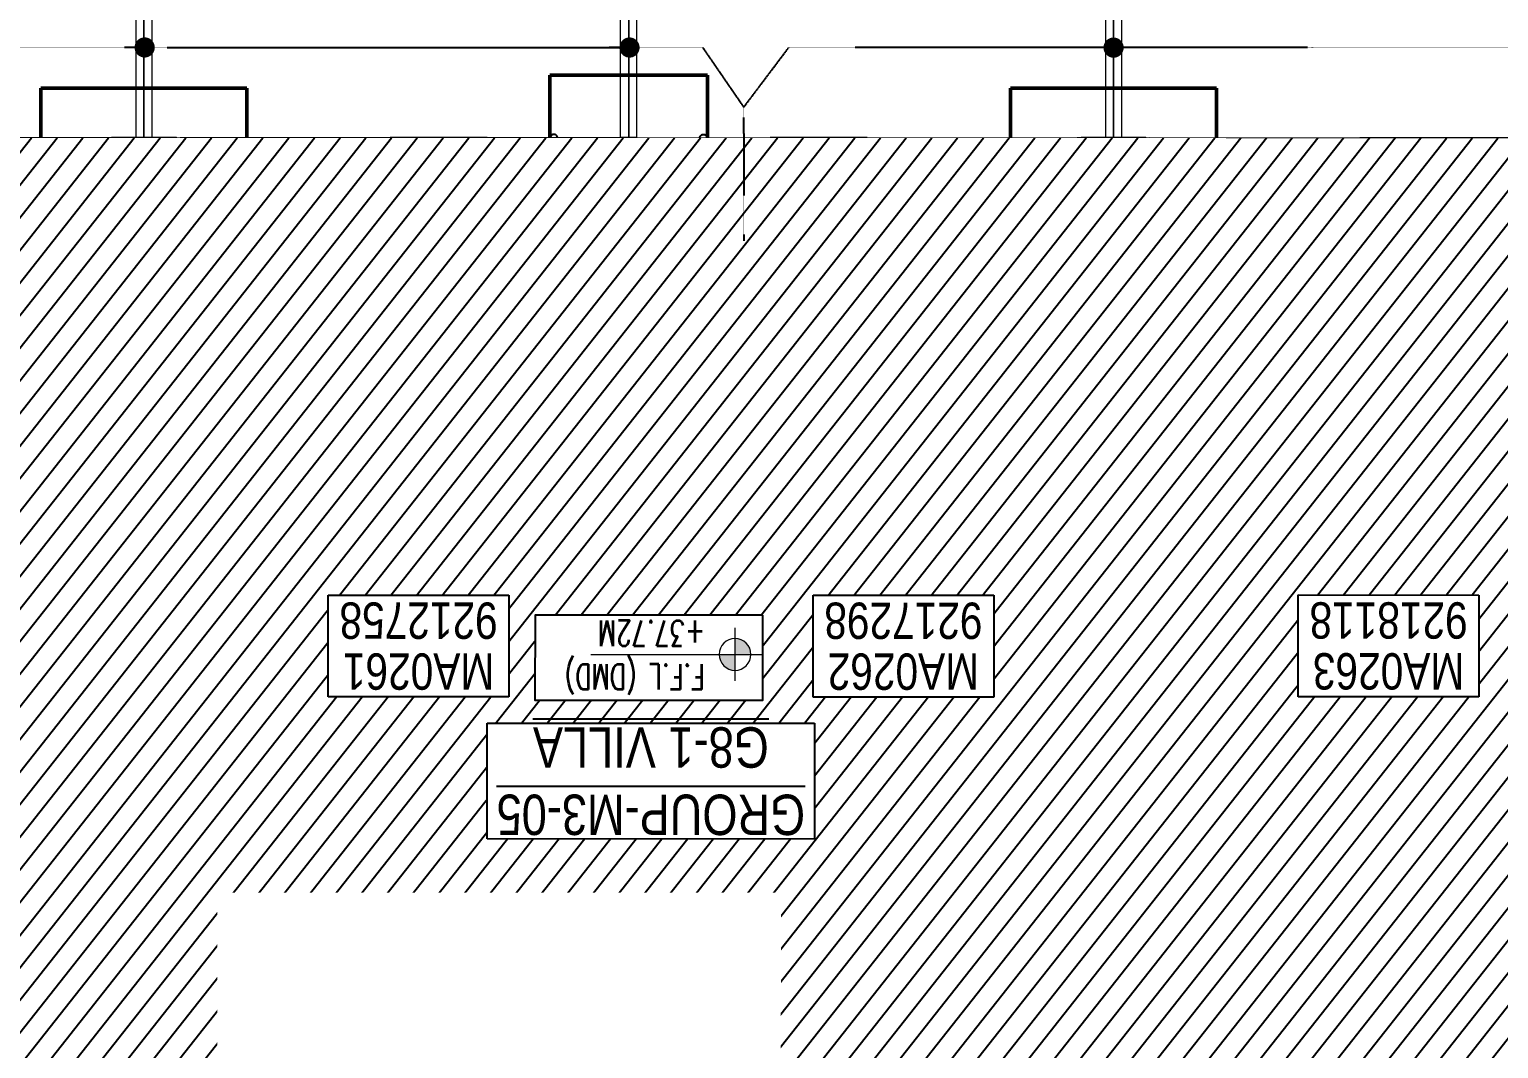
# Model space of a CAD drawing. Header units: centimetres. Extents: x -6122352 to 4157695, y -1694241 to 1947892.
# Drawn here: x 167093 to 185275, y -167552 to -154936 of the extents above; entities that cross this region are included whole.
import ezdxf
from ezdxf.xclip import XClip

# ---------------------------------------------------------------- set-up
doc = ezdxf.new("R2010")
doc.units = ezdxf.units.CM
doc.header["$MEASUREMENT"] = 0
doc.header["$XCLIPFRAME"] = 2
for name, pattern in [('DASHED2', [0.375, 0.25, -0.125]), ('XR-AR-MID-SETTING OUT FOR MASTER$0$23585-XR-AR-MID-GROUND FLOOR$0$23261-XR-AR-SI-GF$0$HIDDEN', [0.375, 0.25, -0.125]), ('XR-AR-MID-SETTING OUT FOR MASTER$0$23585-XR-AR-MID-GROUND FLOOR$0$945-4P-1-101-GROUND FLOOR PLAN$0$XR-MIDDLE-GROUND FLOOR PLAN$0$HIDDEN', [9.525, 6.35, -3.175]), ('XR-AR-MID-SETTING OUT FOR MASTER$0$23585-XR-AR-MID-GROUND FLOOR$0$945-4P-1-101-GROUND FLOOR PLAN$0$XR-MIDDLE-GROUND FLOOR PLAN$0$HIDDEN2', [0.1875, 0.125, -0.0625])]:
    doc.linetypes.add(name, pattern=pattern)
doc.layers.add('08-Compound Wall-4', color=7, linetype='Continuous', lineweight=25, true_color=0xff4405)
for name, color, linetype, lineweight in [('23585-XR-AR-DAMAC PLOT LIMITS$0$1-Mid units', 41, 'Continuous', 5), ('@ Foundations', 4, 'DASHED2', 50), ('A-ANNO-TEXT', 3, 'Continuous', 25), ('XR-AR-MID-SETTING OUT FOR MASTER$0$23585-XR-AR-MID-GROUND FLOOR$0$$A-GLAZ-WNDO', 232, 'Continuous', 9), ('XR-AR-MID-SETTING OUT FOR MASTER$0$23585-XR-AR-MID-GROUND FLOOR$0$$A-WALL', 1, 'Continuous', 5), ('XR-AR-MID-SETTING OUT FOR MASTER$0$23585-XR-AR-MID-GROUND FLOOR$0$A-DOOR', 31, 'Continuous', 5), ('XR-AR-MID-SETTING OUT FOR MASTER$0$23585-XR-AR-MID-GROUND FLOOR$0$A-DOOR-FULL', 1, 'Continuous', 9), ('XR-AR-MID-SETTING OUT FOR MASTER$0$23585-XR-AR-MID-GROUND FLOOR$0$A-EQUP-KITN-PLAN', 202, 'Continuous', 9), ('XR-AR-MID-SETTING OUT FOR MASTER$0$23585-XR-AR-MID-GROUND FLOOR$0$A-FLOR-OVHD', 9, 'XR-AR-MID-SETTING OUT FOR MASTER$0$23585-XR-AR-MID-GROUND FLOOR$0$23261-XR-AR-SI-GF$0$HIDDEN', 15), ('XR-AR-MID-SETTING OUT FOR MASTER$0$23585-XR-AR-MID-GROUND FLOOR$0$A-FLOR-PATT', 8, 'Continuous', 5), ('XR-AR-MID-SETTING OUT FOR MASTER$0$23585-XR-AR-MID-GROUND FLOOR$0$A-GLAZ-SILL', 8, 'Continuous', 5), ('XR-AR-MID-SETTING OUT FOR MASTER$0$23585-XR-AR-MID-GROUND FLOOR$0$A-GLAZ-WNDO', 232, 'Continuous', 9), ('XR-AR-MID-SETTING OUT FOR MASTER$0$23585-XR-AR-MID-GROUND FLOOR$0$A-WALL', 7, 'Continuous', 30), ('XR-AR-MID-SETTING OUT FOR MASTER$0$23585-XR-AR-MID-GROUND FLOOR$0$A-WALL-FNSH', 9, 'Continuous', 5), ('XR-AR-MID-SETTING OUT FOR MASTER$0$23585-XR-AR-MID-GROUND FLOOR$0$S-COLS', 51, 'Continuous', 40), ('Xref group 33-41$0$36-TAGLVL', 23, 'Continuous', 9)]:
    doc.layers.add(name, color=color, linetype=linetype, lineweight=lineweight)
for name, color, linetype in [('@MI-REF LAYER', 7, 'Continuous'), ('B_TH_6', 7, 'Continuous'), ('XR-AR-MID-SETTING OUT FOR MASTER$0$23585-XR-AR-MID-GROUND FLOOR$0$A-Flor-Hral', 3, 'Continuous'), ('XR-AR-MID-SETTING OUT FOR MASTER$0$23585-XR-AR-MID-GROUND FLOOR$0$A-Flor-Strs', 1, 'Continuous'), ('XR-AR-MID-SETTING OUT FOR MASTER$0$23585-XR-AR-MID-GROUND FLOOR$0$G-SHAD-20', 251, 'Continuous'), ('XR-AR-MID-SETTING OUT FOR MASTER$0$23585-XR-AR-MID-GROUND FLOOR$0$GS-HATCH-FLOOR TILE', 251, 'Continuous'), ('Xref group 33-41$0$S-LEVELS', 2, 'Continuous'), ('Xref group 33-41$0$TYPICAL NEW PROFILE', 3, 'Continuous')]:
    doc.layers.add(name, color=color, linetype=linetype)
doc.styles.add('Xref group 33-41$0$1710 X BOUNDARY WALL OPTION 1$0$Ariel', font='arial.ttf', dxfattribs={"width": 0.8})
doc.styles.add('Xref group 33-41$0$DLT_TEXT', font='romans.shx', dxfattribs={"width": 0.7})
doc.styles.add('Xref group 33-41$0$Overall SOP Plan$0$LAC-609-NG10-1-XREF-GRID-125SC$0$GRID-DIM-NO', font='arial.ttf', dxfattribs={"width": 0.8})

# ---------------------------------------------------------------- blocks, each defined once
blk = doc.blocks.new('23585-XR-AR-DAMAC PLOT LIMITS')
at = {"layer": '23585-XR-AR-DAMAC PLOT LIMITS$0$1-Mid units', "color": 251, "true_color": 0x636466}
for points in [[(496642.508, 2768911.905), (496624.813, 2768928.119), (496628.866, 2768932.543), (496646.561, 2768916.329)], [(496638.455, 2768907.482), (496620.76, 2768923.695), (496624.813, 2768928.119), (496642.508, 2768911.905)], [(496634.401, 2768903.058), (496616.706, 2768919.272), (496620.76, 2768923.695), (496638.455, 2768907.482)], [(496630.348, 2768898.634), (496612.653, 2768914.848), (496616.706, 2768919.272), (496634.401, 2768903.058)]]:
    blk.add_lwpolyline(points, close=True, dxfattribs=at)
blk = doc.blocks.new('A$Cf093b529')
at = {"layer": 'A-ANNO-TEXT'}
blk.add_blockref('23585-XR-AR-DAMAC PLOT LIMITS', (-495391.99, -2768603.442), dxfattribs=at)
blk = doc.blocks.new('XR-AR-MID-SETTING OUT FOR MASTER$0$23585-XR-AR-MID-GROUND FLOOR$0$945-4P-1-101-GROUND FLOOR PLAN$0$XR-MIDDLE-CAR PARK HATCH')
at = {"layer": 'XR-AR-MID-SETTING OUT FOR MASTER$0$23585-XR-AR-MID-GROUND FLOOR$0$A-FLOR-PATT'}
blk.add_lwpolyline([(9250, 100), (9250, 5500), (15050, 5503), (15050, 100)], close=True, dxfattribs=at)
blk = doc.blocks.new('*U130')
for points in [[(91, 0), (41, 0), (41, 1021), (91, 1021)], [(0, 0), (38, 0), (38, -50), (50, -50), (50, -122), (0, -122)], [(1100, 0), (1062, 0), (1062, -50), (1050, -50), (1050, -122), (1100, -122)]]:
    blk.add_lwpolyline(points, close=True)
at = {"color": 8, "linetype": 'XR-AR-MID-SETTING OUT FOR MASTER$0$23585-XR-AR-MID-GROUND FLOOR$0$945-4P-1-101-GROUND FLOOR PLAN$0$XR-MIDDLE-GROUND FLOOR PLAN$0$HIDDEN2'}
blk.add_arc((41, 0), 1021, 0, 90, dxfattribs=at)
at = {"layer": 'XR-AR-MID-SETTING OUT FOR MASTER$0$23585-XR-AR-MID-GROUND FLOOR$0$A-GLAZ-SILL', "linetype": 'XR-AR-MID-SETTING OUT FOR MASTER$0$23585-XR-AR-MID-GROUND FLOOR$0$945-4P-1-101-GROUND FLOOR PLAN$0$XR-MIDDLE-GROUND FLOOR PLAN$0$HIDDEN2', "ltscale": 3}
blk.add_lwpolyline([(0, 0), (1100, 0), (1100, -122), (0, -122)], close=True, dxfattribs=at)
blk = doc.blocks.new('*U27')
for points in [[(91, 0), (41, 0), (41, 1021), (91, 1021)], [(0, 0), (38, 0), (38, -50), (50, -50), (50, -250), (0, -250)], [(1100, 0), (1062, 0), (1062, -50), (1050, -50), (1050, -250), (1100, -250)]]:
    blk.add_lwpolyline(points, close=True)
at = {"color": 8, "linetype": 'XR-AR-MID-SETTING OUT FOR MASTER$0$23585-XR-AR-MID-GROUND FLOOR$0$945-4P-1-101-GROUND FLOOR PLAN$0$XR-MIDDLE-GROUND FLOOR PLAN$0$HIDDEN2'}
blk.add_arc((41, 0), 1021, 0, 90, dxfattribs=at)
at = {"layer": 'XR-AR-MID-SETTING OUT FOR MASTER$0$23585-XR-AR-MID-GROUND FLOOR$0$A-GLAZ-SILL', "linetype": 'XR-AR-MID-SETTING OUT FOR MASTER$0$23585-XR-AR-MID-GROUND FLOOR$0$945-4P-1-101-GROUND FLOOR PLAN$0$XR-MIDDLE-GROUND FLOOR PLAN$0$HIDDEN2', "ltscale": 3}
blk.add_lwpolyline([(0, 0), (1100, 0), (1100, -250), (0, -250)], close=True, dxfattribs=at)
blk = doc.blocks.new('XR-AR-MID-SETTING OUT FOR MASTER$0$23585-XR-AR-MID-GROUND FLOOR$0$945-4P-1-101-GROUND FLOOR PLAN$0$XR-MIDDLE-GROUND FLOOR PLAN$0$A$C69996ABC')
at = {"layer": 'XR-AR-MID-SETTING OUT FOR MASTER$0$23585-XR-AR-MID-GROUND FLOOR$0$A-FLOR-OVHD', "linetype": 'XR-AR-MID-SETTING OUT FOR MASTER$0$23585-XR-AR-MID-GROUND FLOOR$0$945-4P-1-101-GROUND FLOOR PLAN$0$XR-MIDDLE-GROUND FLOOR PLAN$0$HIDDEN2', "ltscale": 5}
for p, q in [((0, 0.9), (0.1, 0.9)), ((0, 0.9), (0, 0)), ((0, 0), (0.1, 0))]:
    blk.add_line(p, q, dxfattribs=at)
blk.add_lwpolyline([(0.1, 0.85), (0.25, 0.45), (0.1, 0.05)], dxfattribs=at)
at = {"layer": 'XR-AR-MID-SETTING OUT FOR MASTER$0$23585-XR-AR-MID-GROUND FLOOR$0$A-GLAZ-WNDO'}
for p, q in [((0.1, 0.85), (0.1, 0.9)), ((0.1, 0.9), (0.1, 0)), ((0.25, 0.85), (0.1, 0.85)), ((0.25, 0.9), (0.25, 0.85)), ((0.25, 0.85), (0.25, 0.05)), ((0.1, 0), (0.1, 0.05)), ((0.1, 0.05), (0.25, 0.05)), ((0.25, 0), (0.25, 0.05))]:
    blk.add_line(p, q, dxfattribs=at)
for points in [[(0.25, 0.9), (0.1, 0.9)], [(0.1, 0), (0.25, 0)]]:
    blk.add_lwpolyline(points, dxfattribs=at)
blk.add_lwpolyline([(0.25, 0.85), (0.25, 0.05), (0.2, 0.05), (0.2, 0.85)], close=True, dxfattribs=at)
blk = doc.blocks.new('XR-AR-MID-SETTING OUT FOR MASTER$0$23585-XR-AR-MID-GROUND FLOOR$0$945-4P-1-101-GROUND FLOOR PLAN$0$XR-MIDDLE-GROUND FLOOR PLAN$0$A$C70344426')
at = {"layer": 'XR-AR-MID-SETTING OUT FOR MASTER$0$23585-XR-AR-MID-GROUND FLOOR$0$A-GLAZ-SILL'}
blk.add_line((0.25, 2.65), (0.25, 0), dxfattribs=at)
at = {"layer": 'XR-AR-MID-SETTING OUT FOR MASTER$0$23585-XR-AR-MID-GROUND FLOOR$0$A-GLAZ-WNDO'}
for p, q in [((0, 2.65), (0, 2.6)), ((0, 2.65), (0.25, 2.65)), ((0, 2.6), (0.15, 2.6)), ((0.15, 2.6), (0.15, 2.65)), ((0.15, 2.6), (0.15, 0)), ((0, 1.8), (0, 1.75)), ((0.15, 1.8), (0, 1.8)), ((0, 1.75), (0.15, 1.75)), ((0.15, 1.75), (0.15, 1.8)), ((0, 0.9), (0, 0.85)), ((0.15, 0.9), (0, 0.9)), ((0, 0.85), (0.15, 0.85)), ((0, 0.85), (0, 0.05)), ((0.15, 0.85), (0.15, 0.9)), ((0.15, 0.05), (0, 0.05)), ((0, 0), (0, 0.05)), ((0.15, 0), (0.15, 0.05)), ((0.25, 0), (0, 0))]:
    blk.add_line(p, q, dxfattribs=at)
blk.add_lwpolyline([(0.05, 1.8), (0.05, 2.6), (0, 2.6), (0, 0.9), (0.05, 0.9), (0.05, 1.75)], dxfattribs=at)
blk.add_lwpolyline([(0, 0.85), (0, 0.05), (0.05, 0.05), (0.05, 0.85)], close=True, dxfattribs=at)
blk = doc.blocks.new('*U28')
for points in [[(0, 70), (38, 70), (38, 120), (50, 120), (50, 180), (0, 180)], [(91, 70), (41, 70), (41, -951), (91, -951)], [(1100, 70), (1062, 70), (1062, 120), (1050, 120), (1050, 180), (1100, 180)]]:
    blk.add_lwpolyline(points, close=True)
at = {"color": 8, "linetype": 'XR-AR-MID-SETTING OUT FOR MASTER$0$23585-XR-AR-MID-GROUND FLOOR$0$945-4P-1-101-GROUND FLOOR PLAN$0$XR-MIDDLE-GROUND FLOOR PLAN$0$HIDDEN2'}
blk.add_arc((41, 70), 1021, 270, 0, dxfattribs=at)
at = {"layer": 'XR-AR-MID-SETTING OUT FOR MASTER$0$23585-XR-AR-MID-GROUND FLOOR$0$A-GLAZ-SILL', "linetype": 'XR-AR-MID-SETTING OUT FOR MASTER$0$23585-XR-AR-MID-GROUND FLOOR$0$945-4P-1-101-GROUND FLOOR PLAN$0$XR-MIDDLE-GROUND FLOOR PLAN$0$HIDDEN2', "ltscale": 3}
blk.add_lwpolyline([(0, 70), (1100, 70), (1100, 180), (0, 180)], close=True, dxfattribs=at)
blk = doc.blocks.new('XR-AR-MID-SETTING OUT FOR MASTER$0$23585-XR-AR-MID-GROUND FLOOR$0$945-4P-1-101-GROUND FLOOR PLAN$0$XR-MIDDLE-GROUND FLOOR PLAN$0$A$C2DB306E2')
at = {"layer": 'XR-AR-MID-SETTING OUT FOR MASTER$0$23585-XR-AR-MID-GROUND FLOOR$0$A-DOOR-FULL'}
for p, q in [((0.15, 1.25), (0.05, 1.25)), ((0.05, 1.25), (0.05, 1.2)), ((0.05, 1.2), (0.15, 1.2)), ((0.15, 1.2), (0.15, 1.25)), ((0, 0.8), (0, 0)), ((0, 0.8), (0.04, 0.8)), ((0.04, 0.8), (0.04, 0)), ((0.05, 0.35), (0.05, 0.4)), ((0.05, 0.4), (0.15, 0.4)), ((0.15, 0.4), (0.15, 0.35)), ((0.15, 0.35), (0.05, 0.35)), ((0, 0), (0.04, 0))]:
    blk.add_line(p, q, dxfattribs=at)
at = {"layer": 'XR-AR-MID-SETTING OUT FOR MASTER$0$23585-XR-AR-MID-GROUND FLOOR$0$A-GLAZ-SILL', "linetype": 'XR-AR-MID-SETTING OUT FOR MASTER$0$23585-XR-AR-MID-GROUND FLOOR$0$945-4P-1-101-GROUND FLOOR PLAN$0$XR-MIDDLE-GROUND FLOOR PLAN$0$HIDDEN2', "ltscale": 3}
for p, q in [((0.05, 1.2), (0.05, 0.4)), ((0.15, 1.2), (0.15, 0.4))]:
    blk.add_line(p, q, dxfattribs=at)
blk = doc.blocks.new('XR-AR-MID-SETTING OUT FOR MASTER$0$23585-XR-AR-MID-GROUND FLOOR$0$945-4P-1-101-GROUND FLOOR PLAN$0$XR-MIDDLE-GROUND FLOOR PLAN$0$BREAK LINE1')
blk.add_lwpolyline([(648, -6, 0, 0, 0), (101, -6, 16.7, 16.7, 0), (38, -178, 16.7, 16.7, 0), (-87, 166, 16.7, 16.7, 0), (-149, -6, 0, 0, 0), (-912, -6, 0, 0, 0)], format="xyseb")
blk = doc.blocks.new('XR-AR-MID-SETTING OUT FOR MASTER$0$23585-XR-AR-MID-GROUND FLOOR$0$945-4P-1-101-GROUND FLOOR PLAN$0$XR-MIDDLE-GROUND FLOOR PLAN$0$WRFWF')
at = {"layer": 'XR-AR-MID-SETTING OUT FOR MASTER$0$23585-XR-AR-MID-GROUND FLOOR$0$A-FLOR-OVHD', "linetype": 'XR-AR-MID-SETTING OUT FOR MASTER$0$23585-XR-AR-MID-GROUND FLOOR$0$945-4P-1-101-GROUND FLOOR PLAN$0$XR-MIDDLE-GROUND FLOOR PLAN$0$HIDDEN', "ltscale": 0.1}
for p, q in [((9250, 14090), (9250, 9909)), ((10350, 14089), (9250, 14089)), ((10350, 13809), (9250, 13809)), ((10350, 13529), (9250, 13529)), ((10350, 13249), (9250, 13249)), ((10350, 12969), (9250, 12969)), ((10350, 12689), (9250, 12689)), ((10350, 12409), (9250, 12409)), ((10350, 12129), (9250, 12129)), ((10350, 11849), (9250, 11849)), ((10350, 11569), (9250, 11569)), ((10350, 11289), (9250, 11289)), ((10350, 11009), (9250, 11009)), ((10350, 11009), (10350, 9909)), ((10350, 9909), (9250, 9909))]:
    blk.add_line(p, q, dxfattribs=at)
blk.add_lwpolyline([(10350, 14370), (10350, 11009)], dxfattribs=at)
blk = doc.blocks.new('XR-AR-MID-SETTING OUT FOR MASTER$0$23585-XR-AR-MID-GROUND FLOOR$0$945-4P-1-101-GROUND FLOOR PLAN$0$XR-MIDDLE-GROUND FLOOR PLAN$0$ASDASDASD')
blk.add_wipeout([(-42428, 24502), (-42278, 24502), (-42278, 24052), (-42428, 24052)])
blk.add_hatch(color=256).paths.add_polyline_path([(-42428, 24502), (-42278, 24502), (-42428, 24052)])
for p, q in [((-42278, 24502), (-42428, 24502)), ((-42428, 24502), (-42428, 24052)), ((-42428, 24052), (-42278, 24502)), ((-42278, 24052), (-42278, 24502)), ((-42428, 24052), (-42278, 24052))]:
    blk.add_line(p, q)
blk = doc.blocks.new('*U26')
at = {"color": 0, "linetype": 'ByBlock'}
blk.add_line((0, 300), (0, 0), dxfattribs=at)
at = {"color": 0, "linetype": 'ByBlock', "const_width": 15}
blk.add_lwpolyline([(195, 188), (0, 300), (-195, 188)], dxfattribs=at)
blk.add_circle((0, 0), 45)
blk = doc.blocks.new('XR-AR-MID-SETTING OUT FOR MASTER$0$23585-XR-AR-MID-GROUND FLOOR$0$A$C08698786')
at = {"layer": 'XR-AR-MID-SETTING OUT FOR MASTER$0$23585-XR-AR-MID-GROUND FLOOR$0$S-COLS', "color": 252, "lineweight": 30}
for points in [[(-100, 16145), (-100, 14945), (100, 14945), (100, 16145)], [(5900, 15688), (5900, 14688), (6100, 14688), (6100, 15688)], [(5900, 11147), (5900, 9747), (6100, 9747), (6100, 11147)], [(-100, 9157), (-100, 7757), (100, 7757), (100, 9157)], [(-100, 6700), (-100, 5500), (100, 5500), (100, 6700)], [(5900, 6500), (5900, 5500), (6100, 5500), (6100, 6500)]]:
    blk.add_lwpolyline(points, close=True, dxfattribs=at)
blk = doc.blocks.new('XR-AR-MID-SETTING OUT FOR MASTER')
at = {"layer": 'XR-AR-MID-SETTING OUT FOR MASTER$0$23585-XR-AR-MID-GROUND FLOOR$0$A-EQUP-KITN-PLAN', "color": 8}
for p, q in [((3900, 15203), (5500, 15203)), ((3900, 14953), (3900, 15203)), ((5500, 14953), (5500, 15203)), ((3500, 14253), (5300, 14253)), ((5300, 12103), (5300, 14253)), ((4405, 12103), (5300, 12103)), ((4405, 11503), (4405, 12103))]:
    blk.add_line(p, q, dxfattribs=at)
at = {"layer": 'XR-AR-MID-SETTING OUT FOR MASTER$0$23585-XR-AR-MID-GROUND FLOOR$0$A-Flor-Hral', "color": 8}
blk.add_lwpolyline([(100, 14903), (2090, 14903), (2090, 14853), (100, 14853)], dxfattribs=at)
at = {"layer": 'XR-AR-MID-SETTING OUT FOR MASTER$0$23585-XR-AR-MID-GROUND FLOOR$0$A-FLOR-OVHD', "color": 8, "linetype": 'XR-AR-MID-SETTING OUT FOR MASTER$0$23585-XR-AR-MID-GROUND FLOOR$0$23261-XR-AR-SI-GF$0$HIDDEN', "ltscale": 5}
for p, q in [((5500, 14953), (3900, 14953)), ((3900, 14853), (5500, 14853)), ((5580, 12103), (5580, 14853)), ((3400, 14153), (3400, 12203)), ((3500, 12203), (3500, 14153)), ((5900, 12003), (5400, 11503)), ((5400, 12003), (5900, 11503))]:
    blk.add_line(p, q, dxfattribs=at)
blk.add_lwpolyline([(2750, 12003), (3250, 12003), (3250, 11503), (2750, 11503)], close=True, dxfattribs=at)
for points in [[(2750, 12003), (3250, 11503)], [(2750, 11503), (3250, 12003)]]:
    blk.add_lwpolyline(points, dxfattribs=at)
at = {"layer": 'XR-AR-MID-SETTING OUT FOR MASTER$0$23585-XR-AR-MID-GROUND FLOOR$0$A-Flor-Strs', "color": 8}
for p, q in [((2040, 14953), (100, 14953)), ((1200, 14953), (1200, 14903)), ((1480, 14953), (1480, 14903)), ((1760, 14953), (1760, 14903)), ((2040, 14953), (2040, 14903)), ((1200, 14853), (1200, 13953)), ((1480, 14853), (1480, 13953)), ((1760, 14853), (1760, 13953)), ((2040, 14853), (2040, 13953)), ((1100, 13853), (100, 13853)), ((1200, 13853), (1200, 13573)), ((1480, 13903), (1480, 13853)), ((1760, 13903), (1760, 13853)), ((2040, 13903), (2040, 13853)), ((1100, 13573), (100, 13573)), ((1200, 13573), (1150, 13573)), ((5900, 5803), (4250, 5803)), ((5900, 5503), (4250, 5503))]:
    blk.add_line(p, q, dxfattribs=at)
blk.add_lwpolyline([(1200, 13903), (1200, 13853), (1150, 13853)], dxfattribs=at)
at = {"layer": 'XR-AR-MID-SETTING OUT FOR MASTER$0$23585-XR-AR-MID-GROUND FLOOR$0$A-Flor-Strs', "color": 8, "const_width": 15}
blk.add_lwpolyline([(455, 13685), (650, 13573), (845, 13685)], dxfattribs=at)
at = {"layer": 'XR-AR-MID-SETTING OUT FOR MASTER$0$23585-XR-AR-MID-GROUND FLOOR$0$A-Flor-Strs', "color": 8}
blk.add_circle((2040, 14403), 45, dxfattribs=at)
at = {"layer": 'XR-AR-MID-SETTING OUT FOR MASTER$0$23585-XR-AR-MID-GROUND FLOOR$0$A-WALL', "color": 8}
for points in [[(5900, 19473), (6100, 19473), (6100, 5500), (5900, 5500), (5900, 14853), (5500, 14853), (5500, 14953), (5900, 14953)], [(3900, 14853), (3900, 14953), (3400, 14953), (3400, 14153), (3500, 14153), (3500, 14853)], [(3400, 12203), (3500, 12203), (3500, 11503), (4400, 11503), (4400, 11253), (3650, 11253), (3650, 11028), (3400, 11028)], [(4250, 5500), (3050, 5500), (3050, 5750), (4000, 5750), (4000, 8850), (3300, 8850), (3300, 8950), (3400, 8950), (3400, 9928), (3650, 9928), (3650, 9100), (4250, 9100)], [(2100, 8950), (2100, 9050), (2200, 9050), (2200, 8950), (2300, 8950), (2300, 8850), (2000, 8850), (2000, 8950)], [(100, 5750), (400, 5750), (400, 5500), (100, 5500)]]:
    blk.add_lwpolyline(points, close=True, dxfattribs=at)
for points in [[(3500, 14853), (3400, 14853)], [(5700, 12003), (5900, 12003), (5900, 12103), (5300, 12103), (5300, 11503), (5300, 11503), (5300, 11253), (5900, 11253), (5900, 11503), (5400, 11503), (5400, 12003), (5700, 12003)], [(2100, 11050), (2100, 10950)]]:
    blk.add_lwpolyline(points, dxfattribs=at)
at = {"layer": 'XR-AR-MID-SETTING OUT FOR MASTER$0$23585-XR-AR-MID-GROUND FLOOR$0$A-WALL-FNSH', "color": 8}
for points in [[(2080, 10930), (120, 10930), (120, 8973), (1100, 8973), (1100, 8953)], [(2100, 9950), (2080, 9950), (2080, 10930)]]:
    blk.add_lwpolyline(points, dxfattribs=at)
at = {"layer": '08-Compound Wall-4', "ltscale": 100}
blk.add_blockref('XR-AR-MID-SETTING OUT FOR MASTER$0$23585-XR-AR-MID-GROUND FLOOR$0$945-4P-1-101-GROUND FLOOR PLAN$0$XR-MIDDLE-CAR PARK HATCH', (-9150, 0), dxfattribs=at)
at = {"layer": 'XR-AR-MID-SETTING OUT FOR MASTER$0$23585-XR-AR-MID-GROUND FLOOR$0$$A-GLAZ-WNDO', "color": 8}
for name, p, xscale, yscale, zscale, rotation in [('XR-AR-MID-SETTING OUT FOR MASTER$0$23585-XR-AR-MID-GROUND FLOOR$0$945-4P-1-101-GROUND FLOOR PLAN$0$XR-MIDDLE-GROUND FLOOR PLAN$0$A$C69996ABC', (5300, 11253), 1000.000000000049, 1000.000000000049, 1000.000000000049, 90), ('XR-AR-MID-SETTING OUT FOR MASTER$0$23585-XR-AR-MID-GROUND FLOOR$0$945-4P-1-101-GROUND FLOOR PLAN$0$XR-MIDDLE-GROUND FLOOR PLAN$0$A$C70344426', (400, 5500), -1000.000000000001, 1000.000000000001, 1000.000000000001, 270)]:
    blk.add_blockref(name, p, dxfattribs=dict(at, xscale=xscale, yscale=yscale, zscale=zscale, rotation=rotation))
at = {"layer": 'XR-AR-MID-SETTING OUT FOR MASTER$0$23585-XR-AR-MID-GROUND FLOOR$0$$A-WALL', "color": 8}
blk.add_blockref('XR-AR-MID-SETTING OUT FOR MASTER$0$23585-XR-AR-MID-GROUND FLOOR$0$945-4P-1-101-GROUND FLOOR PLAN$0$XR-MIDDLE-GROUND FLOOR PLAN$0$WRFWF', (-9150, -797), dxfattribs=at)
at = {"layer": 'XR-AR-MID-SETTING OUT FOR MASTER$0$23585-XR-AR-MID-GROUND FLOOR$0$A-DOOR', "color": 8, "xscale": -1000.000000000001, "yscale": 1000.000000000001, "zscale": 1000.000000000001, "rotation": 270}
blk.add_blockref('XR-AR-MID-SETTING OUT FOR MASTER$0$23585-XR-AR-MID-GROUND FLOOR$0$945-4P-1-101-GROUND FLOOR PLAN$0$XR-MIDDLE-GROUND FLOOR PLAN$0$A$C2DB306E2', (750, 8800), dxfattribs=at)
at = {"layer": 'XR-AR-MID-SETTING OUT FOR MASTER$0$23585-XR-AR-MID-GROUND FLOOR$0$A-DOOR-FULL', "color": 8, "xscale": 0.8181820445283869, "yscale": 0.8181820445283869, "zscale": 0.8181820445283869, "rotation": 90}
for p in [(2100, 11150), (2100, 9050)]:
    blk.add_blockref('*U130', p, dxfattribs=at)
at = {"layer": 'XR-AR-MID-SETTING OUT FOR MASTER$0$23585-XR-AR-MID-GROUND FLOOR$0$A-DOOR-FULL', "color": 8, "rotation": 90}
blk.add_blockref('*U27', (3400, 9928), dxfattribs=at)
at = {"layer": 'XR-AR-MID-SETTING OUT FOR MASTER$0$23585-XR-AR-MID-GROUND FLOOR$0$A-DOOR-FULL', "color": 8, "xscale": -0.909090909090913, "yscale": 0.909090909090913, "zscale": 0.909090909090913}
blk.add_blockref('*U28', (3300, 8786), dxfattribs=at)
at = {"layer": 'XR-AR-MID-SETTING OUT FOR MASTER$0$23585-XR-AR-MID-GROUND FLOOR$0$A-FLOR-OVHD', "color": 8, "linetype": 'XR-AR-MID-SETTING OUT FOR MASTER$0$23585-XR-AR-MID-GROUND FLOOR$0$23261-XR-AR-SI-GF$0$HIDDEN', "ltscale": 5, "xscale": -0.9999999999999997, "rotation": 194.2810957359752}
blk.add_blockref('XR-AR-MID-SETTING OUT FOR MASTER$0$23585-XR-AR-MID-GROUND FLOOR$0$945-4P-1-101-GROUND FLOOR PLAN$0$XR-MIDDLE-GROUND FLOOR PLAN$0$BREAK LINE1', (675, 13433), dxfattribs=at)
at = {"layer": 'XR-AR-MID-SETTING OUT FOR MASTER$0$23585-XR-AR-MID-GROUND FLOOR$0$A-Flor-Strs', "color": 8}
blk.add_blockref('*U26', (5075, 5502), dxfattribs=at)
at = {"layer": 'XR-AR-MID-SETTING OUT FOR MASTER$0$23585-XR-AR-MID-GROUND FLOOR$0$G-SHAD-20', "color": 8}
blk.add_blockref('XR-AR-MID-SETTING OUT FOR MASTER$0$23585-XR-AR-MID-GROUND FLOOR$0$945-4P-1-101-GROUND FLOOR PLAN$0$XR-MIDDLE-GROUND FLOOR PLAN$0$ASDASDASD', (44478, -10850), dxfattribs=at)
at = {"layer": 'XR-AR-MID-SETTING OUT FOR MASTER$0$23585-XR-AR-MID-GROUND FLOOR$0$A-Flor-Hral', "color": 8}
blk.add_lwpolyline([(1150, 13560), (1150, 13903), (2090, 13903), (2090, 13953), (1100, 13953), (1100, 13548)], dxfattribs=at)
at = {"layer": 'XR-AR-MID-SETTING OUT FOR MASTER$0$23585-XR-AR-MID-GROUND FLOOR$0$A-Flor-Strs', "color": 8}
blk.add_lwpolyline([(650, 13573), (650, 14403), (2040, 14403)], dxfattribs=at)
at = {"layer": 'XR-AR-MID-SETTING OUT FOR MASTER$0$23585-XR-AR-MID-GROUND FLOOR$0$A-WALL', "color": 8}
for points in [[(100, 19473), (-100, 19473), (-100, 5500), (100, 5500), (100, 8850), (1100, 8850), (1100, 8950), (100, 8950), (100, 10950), (2100, 10950), (2100, 9950), (2200, 9950), (2200, 11150), (2100, 11150), (2100, 11050), (100, 11050)], [(2200, 13653), (2200, 13653), (2200, 13853), (1200, 13853), (1200, 13753), (1850, 13753), (1850, 13103), (2100, 13103), (2100, 12653), (1950, 12653), (1950, 12552), (2100, 12552), (2100, 12050), (2200, 12050), (2200, 13203), (2050, 13203), (2050, 13653), (2200, 13653)], [(1950, 13203), (2000, 13203), (2000, 13653), (1950, 13653)]]:
    blk.add_lwpolyline(points, close=True, dxfattribs=at)
at = {"layer": 'XR-AR-MID-SETTING OUT FOR MASTER$0$23585-XR-AR-MID-GROUND FLOOR$0$GS-HATCH-FLOOR TILE', "color": 8}
blk.add_blockref('XR-AR-MID-SETTING OUT FOR MASTER$0$23585-XR-AR-MID-GROUND FLOOR$0$A$C08698786', (0, 0), dxfattribs=at)
blk = doc.blocks.new('MID UNIT')
at = {"xscale": 0.001, "yscale": 0.001, "zscale": 0.001}
blk.add_blockref('XR-AR-MID-SETTING OUT FOR MASTER', (0, 0), dxfattribs=at)
blk = doc.blocks.new('TH_6')
at = {"xscale": -1}
for p in [(495814.305, 2769163.997), (495826.305, 2769163.997)]:
    blk.add_blockref('MID UNIT', p, dxfattribs=at)
for p in [(495814.305, 2769163.997), (495826.305, 2769163.997)]:
    blk.add_blockref('MID UNIT', p)
blk = doc.blocks.new('23585-XR-AR-MALDIVE-3$0$TH_6')
at = {"layer": 'B_TH_6', "xscale": 1.000019685734281, "yscale": 1.000019685734281, "zscale": 1.000019685734281}
blk.add_blockref('TH_6', (-9.76, -54.513), dxfattribs=at)
at = {"layer": '@ Foundations', "linetype": 'DASHED2', "ltscale": 25}
for points in [[(495815.655, 2769178.192), (495815.655, 2769180.692), (495812.955, 2769180.692), (495812.955, 2769178.192)], [(495827.655, 2769178.192), (495827.655, 2769180.692), (495824.955, 2769180.692), (495824.955, 2769178.192)], [(495819.33, 2769177.915), (495819.33, 2769180.465), (495821.28, 2769180.465), (495821.28, 2769177.915)], [(495819.13, 2769173.169), (495819.13, 2769176.119), (495821.48, 2769176.119), (495821.48, 2769173.169)], [(495815.58, 2769168.882), (495815.58, 2769173.982), (495813.03, 2769173.982), (495813.03, 2769168.882)], [(495827.58, 2769168.882), (495827.58, 2769173.982), (495825.03, 2769173.982), (495825.03, 2769168.882)], [(495819.33, 2769168.722), (495819.33, 2769171.272), (495821.28, 2769171.272), (495821.28, 2769168.722)]]:
    blk.add_lwpolyline(points, close=True, dxfattribs=at)
blk = doc.blocks.new('_Dot')
at = {"color": 0, "linetype": 'ByBlock', "lineweight": -2}
blk.add_line((-0.5, 0), (-1, 0), dxfattribs=at)
at = {"color": 0, "linetype": 'ByBlock', "const_width": 0.5}
blk.add_lwpolyline([(-0.25, 0, 1), (0.25, 0, 1)], format="xyb", close=True, dxfattribs=at)
blk = doc.blocks.new('Xref group 33-41$0$LVL  ATTR')
at = {"color": 7}
blk.add_wipeout([(-0.337, 0.384), (1.897, 0.384), (1.897, -0.45), (-0.337, -0.45)], dxfattribs=at)
at = {"layer": 'Xref group 33-41$0$36-TAGLVL', "extrusion": (-4.88814e-07, 1.40652e-17, 1)}
h = blk.add_hatch(color=252, dxfattribs=at)
h.paths.add_polyline_path([(-0.065, 0.156, 0.414214), (-0.222, 0), (-0.065, 0)])
h.paths.add_polyline_path([(0.091, 0), (-0.065, 0), (-0.065, -0.156, 0.414214)])
for p, q in [((-0.065, -0.26), (-0.065, 0.26)), ((1.351, 0, 0), (-0.325, 0, 0))]:
    blk.add_line(p, q, dxfattribs=at)
blk.add_circle((-0.065, 0, 0), 0.156, dxfattribs=at)
at = {"layer": 'Xref group 33-41$0$S-LEVELS', "color": 1}
blk.add_lwpolyline([(-0.337, 0.384), (1.897, 0.384), (1.897, -0.45), (-0.337, -0.45)], close=True, dxfattribs=at)
at = {"layer": 'Xref group 33-41$0$TYPICAL NEW PROFILE', "color": 3, "style": 'Xref group 33-41$0$DLT_TEXT', "width": 0.7}
for tag, p in [('+0.00M', (0.241, 0.067, 0)), ('S.S.L', (0.241, -0.345, 0))]:
    blk.add_attdef(tag, p, '', height=0.25, dxfattribs=at)

msp = doc.modelspace()

# ---------------------------------------------------------------- block references
at = {"layer": '@MI-REF LAYER', "xscale": 1000, "yscale": 1000, "zscale": 1000, "rotation": 312.4882903633292}
msp.add_blockref('A$Cf093b529', (-891608.73293, 539022.72011), dxfattribs=at)

# ---------------------------------------------------------------- next in the draw order: block references
at = {"layer": '@MI-REF LAYER'}
ref = msp.add_blockref('23585-XR-AR-MALDIVE-3$0$TH_6', (496470287.62316, 2768928042.14645), dxfattribs=dict(at, xscale=1000, yscale=1000, zscale=1000, rotation=179.9901620352055))
XClip(ref).set_block_clipping_path([(495793.2155548502, 2769187.9369901186), (495793.2169750989, 2769163.9974125745), (495847.2586643086, 2769163.9971258836), (495847.2579624881, 2769187.9370612334), (495838.3188655199, 2769187.8966883179), (495832.3187208367, 2769187.8968356531), (495826.3187141446, 2769187.8968359823), (495820.3187054312, 2769187.8968305429), (495814.3189793034, 2769187.8968236684), (495808.3189702737, 2769187.8968236437), (495802.3189610406, 2769187.8968233746)])

# ---------------------------------------------------------------- next in the draw order: linework, layer by layer
at = {"layer": '@MI-REF LAYER', "linetype": 'DASHED2', "extrusion": (4.96474e-13, -6.92406e-09, 1), "elevation": 20.83495}
for points in [[(156509.68876, -155158.95892), (175426.01038, -155162.28628), (175932.10342, -155898.82145)], [(192519.31851, -155164.08631), (176488.01989, -155161.37852), (175932.10342, -155898.82145)]]:
    msp.add_lwpolyline(points, dxfattribs=at)

# ---------------------------------------------------------------- next in the draw order: block references
at = {"layer": '@MI-REF LAYER', "extrusion": (-4.24758e-13, -6.92406e-09, 1), "xscale": -250, "yscale": 250, "zscale": 250.0000000000001, "rotation": 180.0413421956478}
for p in [(168519.45545, -155159.89782, 20.83495), (174519.46019, -155160.92804, 20.83495), (180510.26205, -155161.95669, 20.83495)]:
    msp.add_blockref('_Dot', p, dxfattribs=at)

# ---------------------------------------------------------------- next in the draw order: wipeouts: each hides what was drawn before it
at = {"color": 10}
msp.add_wipeout([(150358.69448, -156274.78467), (150356.19895, -170548.3376), (156604.72727, -170549.42667), (156606.23971, -170248.77367), (192407.19481, -170254.88342), (192407.09469, -170555.55792), (198657.38323, -170556.46069), (198659.4436, -156283.07816), (150358.70066, -156274.78467)], dxfattribs=at).dxf.layer = '@MI-REF LAYER'

# ---------------------------------------------------------------- next in the draw order: hatches: boundary and pattern name
at = {"layer": '@MI-REF LAYER', "transparency": 33554508}
h = msp.add_hatch(dxfattribs=at)
h.set_pattern_fill('ANSI31', color=256, scale=2000, angle=186.72236)
h.paths.add_polyline_path([(150358.69972, -156274.78467), (150356.19895, -170548.3376), (156606.32265, -170547.96537), (156606.23971, -170248.78698), (192407.44567, -170254.93422), (192407.39406, -170555.55802), (198657.3832, -170556.63115), (198659.44484, -156283.07816)])

# ---------------------------------------------------------------- next in the draw order: linework, layer by layer
at = {"layer": '@MI-REF LAYER', "linetype": 'DASHED2', "extrusion": (4.96474e-13, -6.92406e-09, 1), "elevation": 20.83494}
msp.add_lwpolyline([(175932.10342, -155898.82145), (175933.51864, -157554.51019)], dxfattribs=at)
at = {"layer": '@MI-REF LAYER', "const_width": 5}
msp.add_lwpolyline([(150358.69972, -156274.78467), (150356.19895, -170548.3376), (156606.32265, -170547.96537), (156606.23971, -170248.78698), (192407.44567, -170254.93422), (192407.39406, -170555.55802), (198657.3832, -170556.63115), (198659.44484, -156283.07816)], close=True, dxfattribs=at)

# ---------------------------------------------------------------- next in the draw order: block references
at = {"layer": '@MI-REF LAYER', "color": 7}
ref = msp.add_blockref('Xref group 33-41$0$LVL  ATTR', (175743.62186, -162673.19374, -118.18661), dxfattribs=dict(at, xscale=-1261.776681587609, yscale=1261.776681587609, zscale=1261.776681587609, rotation=359.9895907056759))
ref.add_attrib('S.S.L', 'F.F.L (DMD)', (175451.94442, -162793.34671, -118.36795), dxfattribs={"layer": 'Xref group 33-41$0$TYPICAL NEW PROFILE', "color": 3, "height": 315.4441704, "rotation": 179.989593897, "style": 'Xref group 33-41$0$DLT_TEXT', "width": 0.7})
ref.add_attrib('+0.00M', '+37.72M ', (175454.71298, -162254.14521, -118.36795), dxfattribs={"layer": 'Xref group 33-41$0$TYPICAL NEW PROFILE', "color": 3, "height": 315.44417, "rotation": 179.989593897, "style": 'Xref group 33-41$0$DLT_TEXT', "width": 0.7})

# ---------------------------------------------------------------- next in the draw order: texts
at = {"layer": '@MI-REF LAYER', "color": 7, "char_height": 450, "width": 2056.8768806, "attachment_point": 1, "rotation": 179.989162845, "line_spacing_factor": 0.839439, "style": 'Xref group 33-41$0$Overall SOP Plan$0$LAC-609-NG10-1-XREF-GRID-125SC$0$GRID-DIM-NO', "bg_fill": 19, "box_fill_scale": 1.2, "bg_fill_color": 256, "bg_fill_transparency": 0}
for s, insert in [('\\pxqc;MA0261\\P9212758', (172937.38007, -163110.01658, -157.46104)), ('\\pxqc;MA0262\\P9217298', (178937.38478, -163111.26183, -157.46104)), ('\\pxqc;MA0263\\P9218118', (184941.90252, -163107.49227, -157.46104))]:
    msp.add_mtext(s, dxfattribs=dict(at, insert=insert))
at = {"layer": '@MI-REF LAYER', "color": 3, "insert": (176758.31106, -164908.41142), "char_height": 500, "width": 3948.5325215, "attachment_point": 1, "rotation": 179.988928695, "style": 'Xref group 33-41$0$1710 X BOUNDARY WALL OPTION 1$0$Ariel', "bg_fill": 19, "box_fill_scale": 1.1, "bg_fill_color": 256, "bg_fill_transparency": 0}
msp.add_mtext('\\pxqc;{\\LGROUP-M3-05\\PG8-1 VILLA}', dxfattribs=at)

# ---------------------------------------------------------------- next in the draw order: wipeouts: each hides what was drawn before it
msp.add_wipeout([(176391.84668, -169322.35074), (169422.35979, -169321.00675), (169423.0733, -165621.00681), (176392.56018, -165622.3508)]).dxf.layer = '@MI-REF LAYER'

# ---------------------------------------------------------------- next in the draw order: wipeouts: each hides what was drawn before it
at = {"color": 10}
msp.add_wipeout([(176388.15458, -165622.35258), (169418.67104, -165629.30717), (169422.36313, -169329.30533), (176391.84668, -169322.35074), (176388.15459, -165622.35258)], dxfattribs=at).dxf.layer = '@MI-REF LAYER'

doc.saveas('drawing.dxf')
